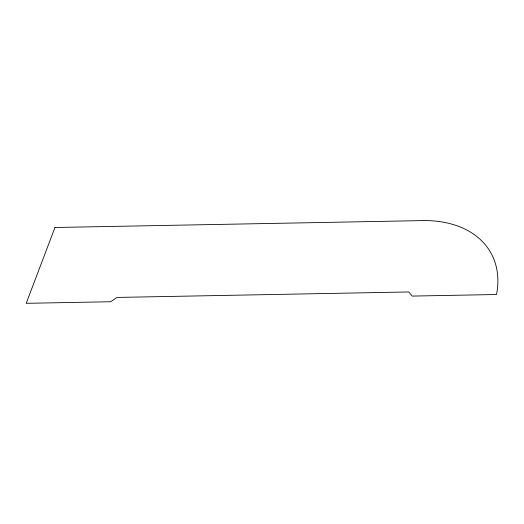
<?xml version="1.0" encoding="UTF-8"?>
<svg xmlns="http://www.w3.org/2000/svg" width="524" height="524" viewBox="0 0 524 524"><rect width="100%" height="100%" fill="white"/><g stroke="black" fill="none" stroke-linecap="round" stroke-linejoin="round"><path stroke-width="0.79" d="M54.968 227.495L26.2 303.324L110.584 301.739L117.081 297.429L408.844 291.96L412.139 296.086L496.523 294.508A118.195 79.242 -29.4 0 0 418.637 220.676L54.968 227.495"/></g></svg>
